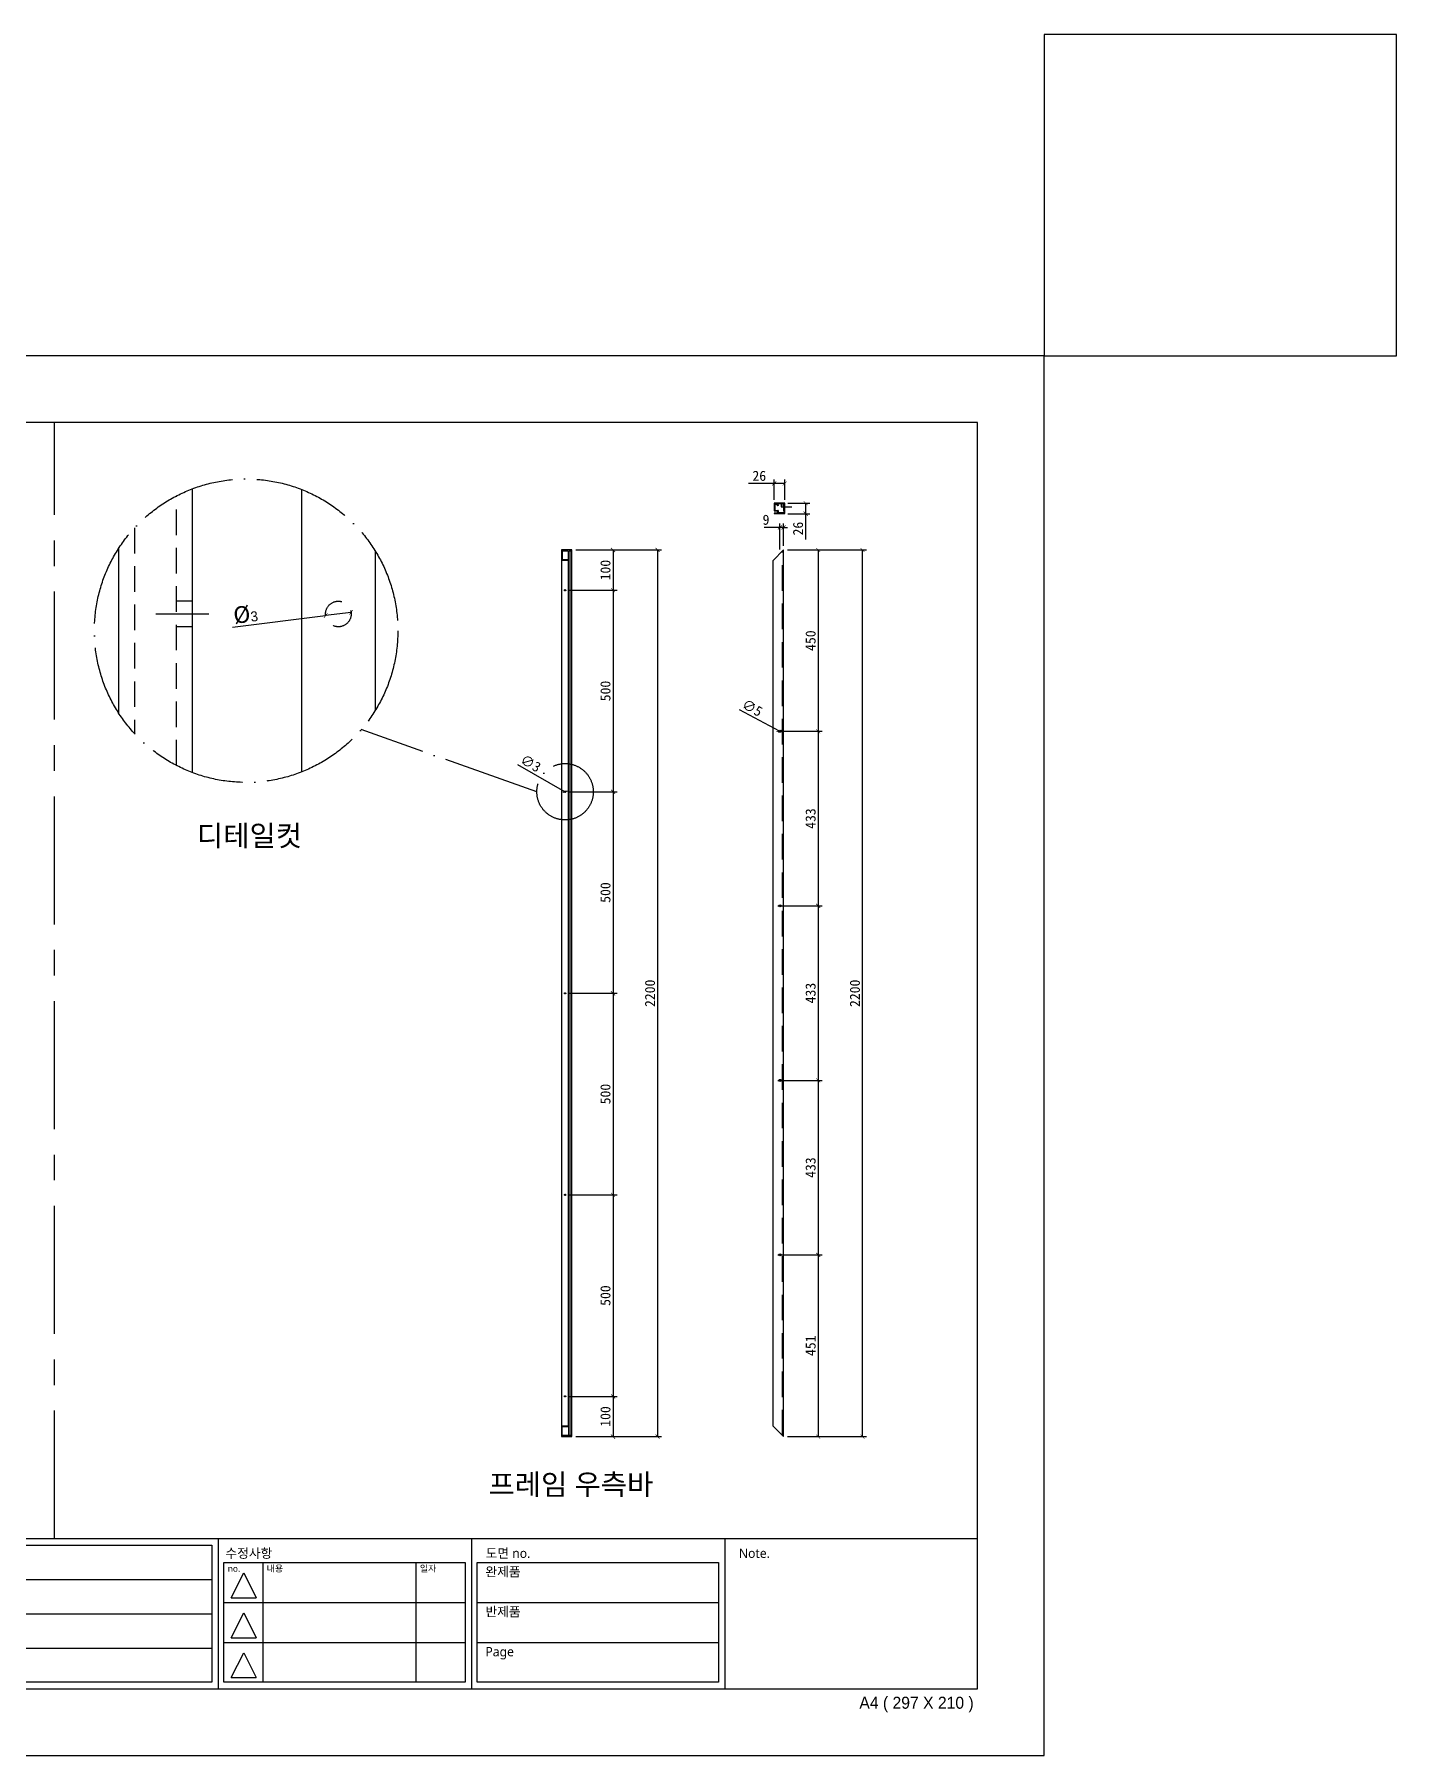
# Model space of a CAD drawing. Header units: millimetres. Extents: x -44117 to 256353, y -2095463 to 65325.
# Drawn here: x -16763 to -13383, y 7428 to 11699 of the extents above; entities that cross this region are included whole.
import ezdxf

# ---------------------------------------------------------------- set-up
doc = ezdxf.new("R2010")
doc.units = ezdxf.units.MM
doc.header["$LTSCALE"] = 10
for name, pattern in [('ACAD_ISO04W100', [30, 24, -3, 0, -3]), ('CENTER', [50.8, 31.75, -6.35, 6.35, -6.35]), ('HIDDEN', [9.525, 6.35, -3.175])]:
    doc.linetypes.add(name, pattern=pattern)
for name, color, linetype in [('cen', 1, 'CENTER'), ('도면층1', 7, 'HIDDEN'), ('도면층2', 3, 'CENTER')]:
    doc.layers.add(name, color=color, linetype=linetype)
doc.styles.add('고딕', font='')
doc.styles.get('고딕').set_extended_font_data('HYgtrE')
doc.dimstyles.new('ISO-25', dxfattribs={"dimtxt": 2.5, "dimasz": 2.5, "dimexe": 1, "dimexo": 1, "dimtad": 1, "dimtxsty": 'Standard', "dimblk": 'ARCHTICK', "dimcen": 2.5, "dimadec": 0, "dimazin": 0, "dimtfac": 1, "dimtmove": 0, "dimatfit": 3, "dimfxl": 0, "dimarcsym": 0})

# ---------------------------------------------------------------- blocks, each defined once
blk = doc.blocks.new('A$C2EC13F1B')
at = {"color": 7}
for p, q in [((-3.67, -0.83), (-1.17, 4.17)), ((-1.17, 4.17), (1.33, -0.83))]:
    blk.add_line(p, q, dxfattribs=at)
blk.add_lwpolyline([(-3.67, -0.83), (1.33, -0.83)], dxfattribs=at)
blk = doc.blocks.new('a4 1scale')
at = {"color": 8}
for p, q in [((-15144.83, -4477.05), (-14867.83, -4477.05)), ((-15097.66, -4499.61), (-15097.66, -4477.05)), ((-15057.67, -4499.62), (-15057.67, -4477.06)), ((-15019.68, -4499.62), (-15019.68, -4477.06)), ((-14981.69, -4499.62), (-14981.69, -4477.06)), ((-14943.7, -4499.62), (-14943.7, -4477.06)), ((-14905.71, -4499.62), (-14905.71, -4477.06)), ((-15028.06, -4478.06), (-15028.06, -4498.62)), ((-14980.9, -4480.63), (-14944.7, -4480.63)), ((-14975.07, -4480.63), (-14975.07, -4498.62)), ((-14952.08, -4480.63), (-14952.08, -4498.62)), ((-14942.91, -4480.63), (-14906.71, -4480.63)), ((-15056.67, -4483.2), (-15020.68, -4483.2)), ((-15018.68, -4483.2), (-14982.69, -4483.2)), ((-14980.9, -4486.63), (-14944.7, -4486.63)), ((-14942.91, -4486.63), (-14906.71, -4486.63)), ((-15096.66, -4488.33), (-15058.67, -4488.34)), ((-15056.67, -4488.34), (-15020.68, -4488.34)), ((-15018.68, -4488.34), (-14982.69, -4488.34)), ((-15141.53, -4492.95), (-15101.88, -4492.95)), ((-14980.9, -4492.63), (-14944.7, -4492.63)), ((-14942.91, -4492.63), (-14906.71, -4492.63)), ((-15056.67, -4493.48), (-15020.68, -4493.48)), ((-15018.68, -4493.48), (-14982.69, -4493.48))]:
    blk.add_line(p, q, dxfattribs=at)
for points in [[(-15154.83, -4509.61), (-14857.83, -4509.61), (-14857.83, -4299.61), (-15154.83, -4299.61)], [(-15144.83, -4499.61), (-14867.83, -4499.61), (-14867.83, -4309.61), (-15144.83, -4309.61)]]:
    blk.add_lwpolyline(points, close=True)
for points in [[(-15143.82, -4478.05), (-15098.66, -4478.05), (-15098.66, -4498.61), (-15143.83, -4498.61)], [(-15058.67, -4478.06), (-15096.66, -4478.05), (-15096.66, -4498.61), (-15058.66, -4498.62)], [(-15056.67, -4478.06), (-15020.68, -4478.06), (-15020.68, -4498.62), (-15056.67, -4498.62)], [(-15018.68, -4478.06), (-14982.69, -4478.06), (-14982.69, -4498.62), (-15018.68, -4498.62)]]:
    blk.add_lwpolyline(points, close=True, dxfattribs=at)
for points in [[(-14944.7, -4480.63), (-14944.7, -4498.62), (-14980.9, -4498.62), (-14980.9, -4480.63)], [(-14906.71, -4480.63), (-14906.71, -4498.62), (-14942.91, -4498.62), (-14942.91, -4480.63)]]:
    blk.add_lwpolyline(points, dxfattribs=at)
at = {"color": 8, "xscale": 0.7469071166727064, "yscale": 0.7469071166727064, "zscale": 0.7469071166727064}
for p in [(-14977.06, -4485.3), (-14977.06, -4491.3), (-14977.06, -4497.29)]:
    blk.add_blockref('A$C2EC13F1B', p, dxfattribs=at)
at = {"color": 8, "style": '고딕'}
for s, insert, char_height, width, attachment_point in [('{\\fMalgun Gothic|b0|i0|c129|p50;PROJECT}', (-15095.45, -4478.74), 1.6004, 37.4801, 1), ('{\\fMalgun Gothic|b0|i0|c129|p50;설 계}', (-15055.65, -4478.55), 1.4003, 21.6513, 1), ('{\\fGulim|b0|i0|c129|p50;일자}', (-15027.2, -4478.57), 1.4, 24.7824, 1), ('{\\fMalgun Gothic|b0|i0|c129|p50;재 질}', (-15017.66, -4478.55), 1.4003, 21.6513, 1), ('{\\fMalgun Gothic|b0|i0|c129|p50;수정사항}', (-14980.67, -4478.55), 1.4003, 21.6513, 1), ('{\\fMalgun Gothic|b0|i0|c129|p50;도면 no.}', (-14941.63, -4478.55), 1.4003, 21.6513, 1), ('{\\fMalgun Gothic|b0|i0|c129|p50;Note.}', (-14903.64, -4478.55), 1.4003, 21.6513, 1), ('{\\fMalgun Gothic|b0|i0|c129|p50;no.}', (-14980.32, -4481.07), 0.96, 25.9815, 1), ('{\\fMalgun Gothic|b0|i0|c129|p50;내용}', (-14974.49, -4481.07), 0.96, 25.9815, 1), ('{\\fMalgun Gothic|b0|i0|c129|p50;일자}', (-14951.5, -4481.07), 0.96, 25.9815, 1), ('{\\fGulim|b0|i0|c129|p50;완\\fMalgun Gothic|b0|i0|c129|p50;제품}', (-14941.66, -4481.32), 1.4003, 21.6513, 1), ('{\\fMalgun Gothic|b0|i0|c129|p50;검 토}', (-15055.65, -4483.82), 1.4003, 21.6513, 1), ('{\\fMalgun Gothic|b0|i0|c129|p50;수 량}', (-15017.66, -4483.82), 1.4003, 21.6513, 1), ('{\\fMalgun Gothic|b0|i0|c129|p50;반제품}', (-14941.66, -4487.32), 1.4003, 21.6513, 1), ('{\\fMalgun Gothic|b0|i0|c129|p50;도면명}', (-15095.89, -4489.07), 1.6004, 37.4801, 1), ('{\\fMalgun Gothic|b0|i0|c129|p50;승 인}', (-15055.65, -4489.02), 1.4003, 21.6513, 1), ('{\\fMalgun Gothic|b0|i0|c129|p50;마 감}', (-15017.66, -4489.02), 1.4003, 21.6513, 1), ('{\\fMalgun Gothic|b0|i0|c129|p50;척 도 }', (-15055.65, -4494.02), 1.4003, 21.6513, 1), ('{\\fGulim|b0|i0|c129|p50;단 위}', (-15034.68, -4494.09), 1.4003, 21.6513, 1), ('mm', (-15024.45, -4496.13), 1.7, 15.2516, 5), ('{\\fMalgun Gothic|b0|i0|c129|p50;규 격 }', (-15017.66, -4494.02), 1.4003, 21.6513, 1), ('{\\fMalgun Gothic|b0|i0|c129|p50;Page}', (-14941.66, -4493.32), 1.4003, 21.6513, 1), ('{\\C8;P-01-01}', (-15144.37, -4500.78), 1.8004, 27.0059, 1), ('{\\C8;A4 ( 297 X 210 )}', (-14868.4, -4500.78), 1.8004, 27.0059, 3)]:
    blk.add_mtext(s, dxfattribs=dict(at, insert=insert, char_height=char_height, width=width, attachment_point=attachment_point))
blk = doc.blocks.new('_ArchTick')
at = {"color": 0, "linetype": 'ByBlock', "const_width": 0.15}
blk.add_lwpolyline([(-0.5, -0.5), (0.5, 0.5)], dxfattribs=at)
blk = doc.blocks.new('*D158')
at = {"color": 0, "lineweight": -2}
for p, q in [((-14893.7, 10419.4), (-14807.9, 10419.4)), ((-14817.9, 10419.4), (-14817.9, 9969.4)), ((-14918.2, 9969.4), (-14807.9, 9969.4))]:
    blk.add_line(p, q, dxfattribs=at)
at = {"layer": 'Defpoints', "color": 0}
for p in [(-14903.7, 10419.4), (-14928.2, 9969.4), (-14817.9, 9969.4)]:
    blk.add_point(p, dxfattribs=at)
at = {"color": 0, "lineweight": -2, "xscale": 10, "yscale": 10, "zscale": 10}
for p, rotation in [((-14817.9, 10419.4), 90), ((-14817.9, 9969.4), 270)]:
    blk.add_blockref('_ArchTick', p, dxfattribs=dict(at, rotation=rotation))
at = {"color": 0, "insert": (-14836.6, 10194.4), "char_height": 25, "attachment_point": 5, "rotation": 90}
blk.add_mtext('450', dxfattribs=at)
blk = doc.blocks.new('_None')
blk = doc.blocks.new('*D159')
at = {"color": 0, "lineweight": -2}
for p, q in [((-14918.2, 9969.4), (-14807.9, 9969.4)), ((-14817.9, 9969.4), (-14817.9, 9536.4)), ((-14918.2, 9536.4), (-14807.9, 9536.4))]:
    blk.add_line(p, q, dxfattribs=at)
at = {"layer": 'Defpoints', "color": 0}
for p in [(-14928.2, 9969.4), (-14928.2, 9536.4), (-14817.9, 9536.4)]:
    blk.add_point(p, dxfattribs=at)
at = {"color": 0, "lineweight": -2, "xscale": 10, "yscale": 10, "zscale": 10}
for p, rotation in [((-14817.9, 9969.4), 90), ((-14817.9, 9536.4), 270)]:
    blk.add_blockref('_ArchTick', p, dxfattribs=dict(at, rotation=rotation))
at = {"color": 0, "insert": (-14836.6, 9752.9), "char_height": 25, "attachment_point": 5, "rotation": 90}
blk.add_mtext('433', dxfattribs=at)
blk = doc.blocks.new('*D160')
at = {"color": 0, "lineweight": -2}
for p, q in [((-14918.2, 9536.4), (-14807.9, 9536.4)), ((-14817.9, 9536.4), (-14817.9, 9103.4)), ((-14918.2, 9103.4), (-14807.9, 9103.4))]:
    blk.add_line(p, q, dxfattribs=at)
at = {"layer": 'Defpoints', "color": 0}
for p in [(-14928.2, 9536.4), (-14928.2, 9103.4), (-14817.9, 9103.4)]:
    blk.add_point(p, dxfattribs=at)
at = {"color": 0, "lineweight": -2, "xscale": 10, "yscale": 10, "zscale": 10}
for p, rotation in [((-14817.9, 9536.4), 90), ((-14817.9, 9103.4), 270)]:
    blk.add_blockref('_ArchTick', p, dxfattribs=dict(at, rotation=rotation))
at = {"color": 0, "insert": (-14836.6, 9319.9), "char_height": 25, "attachment_point": 5, "rotation": 90}
blk.add_mtext('433', dxfattribs=at)
blk = doc.blocks.new('*D161')
at = {"color": 0, "lineweight": -2}
for p, q in [((-14918.2, 9103.4), (-14807.9, 9103.4)), ((-14817.9, 9103.4), (-14817.9, 8670.4)), ((-14918.2, 8670.4), (-14807.9, 8670.4))]:
    blk.add_line(p, q, dxfattribs=at)
at = {"layer": 'Defpoints', "color": 0}
for p in [(-14928.2, 9103.4), (-14928.2, 8670.4), (-14817.9, 8670.4)]:
    blk.add_point(p, dxfattribs=at)
at = {"color": 0, "lineweight": -2, "xscale": 10, "yscale": 10, "zscale": 10}
for p, rotation in [((-14817.9, 9103.4), 90), ((-14817.9, 8670.4), 270)]:
    blk.add_blockref('_ArchTick', p, dxfattribs=dict(at, rotation=rotation))
at = {"color": 0, "insert": (-14836.6, 8886.9), "char_height": 25, "attachment_point": 5, "rotation": 90}
blk.add_mtext('433', dxfattribs=at)
blk = doc.blocks.new('*D299')
at = {"color": 0, "lineweight": -2}
for p, q in [((-14918.2, 8670.4), (-14807.9, 8670.4)), ((-14817.9, 8670.4), (-14817.9, 8219.4)), ((-14893.7, 8219.4), (-14807.9, 8219.4))]:
    blk.add_line(p, q, dxfattribs=at)
at = {"layer": 'Defpoints', "color": 0}
for p in [(-14928.2, 8670.4), (-14903.7, 8219.4), (-14817.9, 8219.4)]:
    blk.add_point(p, dxfattribs=at)
at = {"color": 0, "lineweight": -2, "xscale": 10, "yscale": 10, "zscale": 10}
for p, rotation in [((-14817.9, 8670.4), 90), ((-14817.9, 8219.4), 270)]:
    blk.add_blockref('_ArchTick', p, dxfattribs=dict(at, rotation=rotation))
at = {"color": 0, "insert": (-14836.6, 8444.9), "char_height": 25, "attachment_point": 5, "rotation": 90}
blk.add_mtext('451', dxfattribs=at)
blk = doc.blocks.new('*D300')
at = {"color": 0, "lineweight": -2}
for p, q in [((-15418.9, 10419.4), (-15206.3, 10419.4)), ((-15216.3, 10419.4), (-15216.3, 8219.4)), ((-15418.9, 8219.4), (-15206.3, 8219.4))]:
    blk.add_line(p, q, dxfattribs=at)
at = {"layer": 'Defpoints', "color": 0}
for p in [(-15428.9, 10419.4), (-15428.9, 8219.4), (-15216.3, 8219.4)]:
    blk.add_point(p, dxfattribs=at)
at = {"color": 0, "lineweight": -2, "xscale": 10, "yscale": 10, "zscale": 10}
for p, rotation in [((-15216.3, 10419.4), 90), ((-15216.3, 8219.4), 270)]:
    blk.add_blockref('_ArchTick', p, dxfattribs=dict(at, rotation=rotation))
at = {"color": 0, "insert": (-15235.1, 9319.4), "char_height": 25, "attachment_point": 5, "rotation": 90}
blk.add_mtext('2200', dxfattribs=at)
blk = doc.blocks.new('*D162')
at = {"color": 0, "lineweight": -2}
for p, q in [((-14893.7, 10419.4), (-14697.9, 10419.4)), ((-14707.9, 8219.4), (-14707.9, 10419.4)), ((-14893.7, 8219.4), (-14697.9, 8219.4))]:
    blk.add_line(p, q, dxfattribs=at)
at = {"layer": 'Defpoints', "color": 0}
for p in [(-14903.7, 10419.4), (-14707.9, 10419.4), (-14903.7, 8219.4)]:
    blk.add_point(p, dxfattribs=at)
at = {"color": 0, "lineweight": -2, "xscale": 10, "yscale": 10, "zscale": 10}
for p, rotation in [((-14707.9, 10419.4), 90), ((-14707.9, 8219.4), 270)]:
    blk.add_blockref('_ArchTick', p, dxfattribs=dict(at, rotation=rotation))
at = {"color": 0, "insert": (-14726.7, 9319.4), "char_height": 25, "attachment_point": 5, "rotation": 90}
blk.add_mtext('2200', dxfattribs=at)
blk = doc.blocks.new('*D163')
at = {"color": 0, "lineweight": -2}
for p, q in [((-14912.7, 10475.4), (-14951.9, 10475.4)), ((-14912.7, 10420.4), (-14912.7, 10485.4)), ((-14903.7, 10475.4), (-14912.7, 10475.4)), ((-14903.7, 10429.4), (-14903.7, 10485.4)), ((-14903.7, 10475.4), (-14893.7, 10475.4))]:
    blk.add_line(p, q, dxfattribs=at)
at = {"layer": 'Defpoints', "color": 0}
for p in [(-14912.7, 10475.4), (-14912.7, 10410.4), (-14903.7, 10419.4)]:
    blk.add_point(p, dxfattribs=at)
at = {"color": 0, "lineweight": -2, "xscale": 10, "yscale": 10, "zscale": 10}
blk.add_blockref('_ArchTick', (-14912.7, 10475.4), dxfattribs=at)
at = {"color": 0, "lineweight": -2, "xscale": 10, "yscale": 10, "zscale": 10, "rotation": 180}
blk.add_blockref('_ArchTick', (-14903.7, 10475.4), dxfattribs=at)
at = {"color": 0, "insert": (-14947.3, 10494.2), "char_height": 25, "attachment_point": 5}
blk.add_mtext('9', dxfattribs=at)
blk = doc.blocks.new('*D301')
at = {"color": 0, "lineweight": -2}
for p, q in [((-15014.3, 10023.9), (-14914.9, 9970.6)), ((-14910.5, 9968.2), (-14914.9, 9970.6)), ((-14910.5, 9968.2), (-14910.5, 9968.2))]:
    blk.add_line(p, q, dxfattribs=at)
at = {"layer": 'Defpoints', "color": 0}
for p in [(-14914.9, 9970.6), (-14910.5, 9968.2)]:
    blk.add_point(p, dxfattribs=at)
at = {"color": 0, "lineweight": -2, "xscale": 10, "yscale": 10, "zscale": 10}
for p, rotation in [((-14914.9, 9970.6), 331.7888632823211), ((-14910.5, 9968.2), 151.7888632823211)]:
    blk.add_blockref('_ArchTick', p, dxfattribs=dict(at, rotation=rotation))
at = {"color": 0, "insert": (-14981.5, 10027.6), "char_height": 25, "attachment_point": 5, "rotation": 331.7889}
blk.add_mtext('∅5', dxfattribs=at)
blk = doc.blocks.new('*D302')
at = {"color": 0, "lineweight": -2}
for p, q in [((-14926.9, 10543.6), (-14926.9, 10594.4)), ((-14900.9, 10543.6), (-14900.9, 10594.4)), ((-14926.9, 10584.4), (-14991.1, 10584.4)), ((-14900.9, 10584.4), (-14926.9, 10584.4))]:
    blk.add_line(p, q, dxfattribs=at)
at = {"layer": 'Defpoints', "color": 0}
for p in [(-14926.9, 10584.4), (-14926.9, 10533.6), (-14900.9, 10533.6)]:
    blk.add_point(p, dxfattribs=at)
at = {"color": 0, "lineweight": -2, "xscale": 10, "yscale": 10, "zscale": 10, "rotation": 180}
blk.add_blockref('_ArchTick', (-14926.9, 10584.4), dxfattribs=at)
at = {"color": 0, "lineweight": -2, "xscale": 10, "yscale": 10, "zscale": 10}
blk.add_blockref('_ArchTick', (-14900.9, 10584.4), dxfattribs=at)
at = {"color": 0, "insert": (-14964, 10603.2), "char_height": 25, "attachment_point": 5}
blk.add_mtext('26', dxfattribs=at)
blk = doc.blocks.new('*D303')
at = {"color": 0, "lineweight": -2}
for p, q in [((-14892.8, 10535.4), (-14839, 10535.4)), ((-14892.8, 10509.4), (-14839, 10509.4)), ((-14849, 10535.4), (-14849, 10509.4)), ((-14849, 10509.4), (-14849, 10445.3))]:
    blk.add_line(p, q, dxfattribs=at)
at = {"layer": 'Defpoints', "color": 0}
for p in [(-14902.8, 10535.4), (-14902.8, 10509.4), (-14849, 10509.4)]:
    blk.add_point(p, dxfattribs=at)
at = {"color": 0, "lineweight": -2, "xscale": 10, "yscale": 10, "zscale": 10}
for p, rotation in [((-14849, 10535.4), 90), ((-14849, 10509.4), 270)]:
    blk.add_blockref('_ArchTick', p, dxfattribs=dict(at, rotation=rotation))
at = {"color": 0, "insert": (-14867.8, 10472.4), "char_height": 25, "attachment_point": 5, "rotation": 90}
blk.add_mtext('26', dxfattribs=at)
blk = doc.blocks.new('*D304')
at = {"color": 0, "lineweight": -2}
for p, q in [((-15564.1, 9887.1), (-15447.2, 9820.2)), ((-15444.6, 9818.7), (-15447.2, 9820.2)), ((-15444.6, 9818.7), (-15444.6, 9818.7))]:
    blk.add_line(p, q, dxfattribs=at)
at = {"layer": 'Defpoints', "color": 0}
for p in [(-15447.2, 9820.2), (-15444.6, 9818.7)]:
    blk.add_point(p, dxfattribs=at)
at = {"color": 0, "lineweight": -2, "xscale": 10, "yscale": 10, "zscale": 10}
for p, rotation in [((-15447.2, 9820.2), 330.1948609238895), ((-15444.6, 9818.7), 150.1948609238895)]:
    blk.add_blockref('_ArchTick', p, dxfattribs=dict(at, rotation=rotation))
at = {"color": 0, "insert": (-15531.3, 9889.9), "char_height": 25, "attachment_point": 5, "rotation": 330.1949}
blk.add_mtext('∅3', dxfattribs=at)
blk = doc.blocks.new('*D305')
at = {"color": 0, "lineweight": -2}
for p, q in [((-16270.8, 10228.1), (-16040, 10256.7)), ((-15976.9, 10264.5), (-16040, 10256.7)), ((-15976.9, 10264.5), (-15976.9, 10264.5))]:
    blk.add_line(p, q, dxfattribs=at)
at = {"layer": 'Defpoints', "color": 0}
for p in [(-16040, 10256.7), (-15976.9, 10264.5)]:
    blk.add_point(p, dxfattribs=at)
at = {"color": 0, "lineweight": -2, "xscale": 10, "yscale": 10, "zscale": 10}
for p, rotation in [((-16040, 10256.7), 7.054363739112353), ((-15976.9, 10264.5), 187.0543637391123)]:
    blk.add_blockref('_ArchTick', p, dxfattribs=dict(at, rotation=rotation))
at = {"color": 0, "insert": (-16239, 10259.4), "char_height": 25, "attachment_point": 5, "rotation": 7.0544}
blk.add_mtext('{\\H1.6667x;Ø\\fPMingLiU|b0|i0|c129|p0;\\H0.59999x;3}', dxfattribs=at)
blk = doc.blocks.new('*D306')
at = {"color": 0, "lineweight": -2}
for p, q in [((-15418.9, 10419.4), (-15316.9, 10419.4)), ((-15326.9, 10419.4), (-15326.9, 10319.4)), ((-15435.9, 10319.4), (-15316.9, 10319.4))]:
    blk.add_line(p, q, dxfattribs=at)
at = {"layer": 'Defpoints', "color": 0}
for p in [(-15428.9, 10419.4), (-15445.9, 10319.4), (-15326.9, 10319.4)]:
    blk.add_point(p, dxfattribs=at)
at = {"color": 0, "lineweight": -2, "xscale": 10, "yscale": 10, "zscale": 10}
for p, rotation in [((-15326.9, 10419.4), 90), ((-15326.9, 10319.4), 270)]:
    blk.add_blockref('_ArchTick', p, dxfattribs=dict(at, rotation=rotation))
at = {"color": 0, "insert": (-15345.7, 10369.4), "char_height": 25, "attachment_point": 5, "rotation": 90}
blk.add_mtext('100', dxfattribs=at)
blk = doc.blocks.new('*D307')
at = {"color": 0, "lineweight": -2}
for p, q in [((-15435.9, 10319.4), (-15316.9, 10319.4)), ((-15326.9, 10319.4), (-15326.9, 9819.4)), ((-15435.9, 9819.4), (-15316.9, 9819.4))]:
    blk.add_line(p, q, dxfattribs=at)
at = {"layer": 'Defpoints', "color": 0}
for p in [(-15445.9, 10319.4), (-15445.9, 9819.4), (-15326.9, 9819.4)]:
    blk.add_point(p, dxfattribs=at)
at = {"color": 0, "lineweight": -2, "xscale": 10, "yscale": 10, "zscale": 10}
for p, rotation in [((-15326.9, 10319.4), 90), ((-15326.9, 9819.4), 270)]:
    blk.add_blockref('_ArchTick', p, dxfattribs=dict(at, rotation=rotation))
at = {"color": 0, "insert": (-15345.7, 10069.4), "char_height": 25, "attachment_point": 5, "rotation": 90}
blk.add_mtext('500', dxfattribs=at)
blk = doc.blocks.new('*D308')
at = {"color": 0, "lineweight": -2}
for p, q in [((-15435.9, 9819.4), (-15316.9, 9819.4)), ((-15326.9, 9819.4), (-15326.9, 9319.4)), ((-15435.9, 9319.4), (-15316.9, 9319.4))]:
    blk.add_line(p, q, dxfattribs=at)
at = {"layer": 'Defpoints', "color": 0}
for p in [(-15445.9, 9819.4), (-15445.9, 9319.4), (-15326.9, 9319.4)]:
    blk.add_point(p, dxfattribs=at)
at = {"color": 0, "lineweight": -2, "xscale": 10, "yscale": 10, "zscale": 10}
for p, rotation in [((-15326.9, 9819.4), 90), ((-15326.9, 9319.4), 270)]:
    blk.add_blockref('_ArchTick', p, dxfattribs=dict(at, rotation=rotation))
at = {"color": 0, "insert": (-15345.7, 9569.4), "char_height": 25, "attachment_point": 5, "rotation": 90}
blk.add_mtext('500', dxfattribs=at)
blk = doc.blocks.new('*D309')
at = {"color": 0, "lineweight": -2}
for p, q in [((-15435.9, 9319.4), (-15316.9, 9319.4)), ((-15326.9, 9319.4), (-15326.9, 8819.4)), ((-15435.9, 8819.4), (-15316.9, 8819.4))]:
    blk.add_line(p, q, dxfattribs=at)
at = {"layer": 'Defpoints', "color": 0}
for p in [(-15445.9, 9319.4), (-15445.9, 8819.4), (-15326.9, 8819.4)]:
    blk.add_point(p, dxfattribs=at)
at = {"color": 0, "lineweight": -2, "xscale": 10, "yscale": 10, "zscale": 10}
for p, rotation in [((-15326.9, 9319.4), 90), ((-15326.9, 8819.4), 270)]:
    blk.add_blockref('_ArchTick', p, dxfattribs=dict(at, rotation=rotation))
at = {"color": 0, "insert": (-15345.7, 9069.4), "char_height": 25, "attachment_point": 5, "rotation": 90}
blk.add_mtext('500', dxfattribs=at)
blk = doc.blocks.new('*D310')
at = {"color": 0, "lineweight": -2}
for p, q in [((-15435.9, 8819.4), (-15316.9, 8819.4)), ((-15326.9, 8819.4), (-15326.9, 8319.4)), ((-15435.9, 8319.4), (-15316.9, 8319.4))]:
    blk.add_line(p, q, dxfattribs=at)
at = {"layer": 'Defpoints', "color": 0}
for p in [(-15445.9, 8819.4), (-15445.9, 8319.4), (-15326.9, 8319.4)]:
    blk.add_point(p, dxfattribs=at)
at = {"color": 0, "lineweight": -2, "xscale": 10, "yscale": 10, "zscale": 10}
for p, rotation in [((-15326.9, 8819.4), 90), ((-15326.9, 8319.4), 270)]:
    blk.add_blockref('_ArchTick', p, dxfattribs=dict(at, rotation=rotation))
at = {"color": 0, "insert": (-15345.7, 8569.4), "char_height": 25, "attachment_point": 5, "rotation": 90}
blk.add_mtext('500', dxfattribs=at)
blk = doc.blocks.new('*D311')
at = {"color": 0, "lineweight": -2}
for p, q in [((-15435.9, 8319.4), (-15316.9, 8319.4)), ((-15326.9, 8319.4), (-15326.9, 8219.4)), ((-15418.9, 8219.4), (-15316.9, 8219.4))]:
    blk.add_line(p, q, dxfattribs=at)
at = {"layer": 'Defpoints', "color": 0}
for p in [(-15445.9, 8319.4), (-15428.9, 8219.4), (-15326.9, 8219.4)]:
    blk.add_point(p, dxfattribs=at)
at = {"color": 0, "lineweight": -2, "xscale": 10, "yscale": 10, "zscale": 10}
for p, rotation in [((-15326.9, 8319.4), 90), ((-15326.9, 8219.4), 270)]:
    blk.add_blockref('_ArchTick', p, dxfattribs=dict(at, rotation=rotation))
at = {"color": 0, "insert": (-15345.7, 8269.4), "char_height": 25, "attachment_point": 5, "rotation": 90}
blk.add_mtext('100', dxfattribs=at)

msp = doc.modelspace()

# ---------------------------------------------------------------- linework, layer by layer
for p, q in [((-16370.3595, 9866.87145), (-16370.3595, 10571.2286)), ((-16100.208, 10569.6637), (-16100.208, 9868.43634)), ((-14919.44912, 10532.44475), (-14925.44912, 10532.44475)), ((-14925.44912, 10532.44475), (-14925.44912, 10517.64475)), ((-14925.44912, 10517.64475), (-14918.94912, 10517.64475)), ((-14919.44912, 10530.24475), (-14919.44912, 10532.44475)), ((-14916.74912, 10529.94475), (-14919.14912, 10529.94475)), ((-14918.94912, 10517.64475), (-14917.74912, 10517.64475)), ((-14902.44912, 10533.94475), (-14918.44912, 10533.94475)), ((-14918.44912, 10533.94475), (-14918.44912, 10530.94475)), ((-14918.44912, 10530.94475), (-14916.74912, 10530.94475)), ((-14917.44912, 10517.34475), (-14917.44912, 10516.14475)), ((-14917.44912, 10516.14475), (-14917.44912, 10512.44475)), ((-14917.44912, 10516.14475), (-14917.44912, 10516.14475)), ((-14917.44912, 10512.44475), (-14902.44912, 10512.44475)), ((-14916.44912, 10530.64475), (-14916.44912, 10530.24475)), ((-14909.79626, 10535.44475), (-14909.79626, 10526.44475)), ((-14909.79626, 10526.44475), (-14883.17427, 10526.44475)), ((-14905.44912, 10530.24475), (-14905.44912, 10530.64475)), ((-14905.14912, 10530.94475), (-14902.44912, 10530.94475)), ((-14903.94912, 10529.94475), (-14905.14912, 10529.94475)), ((-14903.94912, 10529.94475), (-14903.94912, 10516.44475)), ((-14902.44912, 10516.44475), (-14903.94912, 10516.44475)), ((-14902.44912, 10530.94475), (-14902.44912, 10533.94475)), ((-14902.44912, 10512.44475), (-14902.44912, 10516.44475)), ((-16553.92726, 10422.73811), (-16553.92726, 10015.36194)), ((-15916.64025, 10021.83335), (-15916.64025, 10416.2667)), ((-15428.89925, 10419.40643), (-15454.89925, 10419.40643)), ((-15454.89925, 10419.40643), (-15454.89925, 8219.40643)), ((-15435.59925, 10393.40643), (-15454.89925, 10393.40643)), ((-15453.39925, 10416.40643), (-15453.39925, 10394.90643)), ((-15437.09925, 10416.40643), (-15453.39925, 10416.40643)), ((-15437.09925, 10394.90643), (-15453.39925, 10394.90643)), ((-15437.09925, 10394.90643), (-15437.09925, 10416.40643)), ((-15437.09925, 8245.40643), (-15437.09925, 10393.40643)), ((-15435.59925, 8222.40643), (-15435.59925, 10416.40643)), ((-15430.39925, 10416.40643), (-15435.59925, 10416.40643)), ((-15430.39925, 8222.40643), (-15430.39925, 10416.40643)), ((-15430.39925, 10394.90643), (-15430.39925, 10416.40643)), ((-15428.89925, 10393.40643), (-15430.39925, 10393.40643)), ((-15428.89925, 8219.40643), (-15428.89925, 10419.40643)), ((-14929.68518, 10393.40643), (-14903.68518, 10419.40643)), ((-14929.68518, 8245.40643), (-14929.68518, 10393.40643)), ((-14903.68518, 8219.40643), (-14903.68518, 10419.40643)), ((-15435.59925, 8245.40643), (-15454.89925, 8245.40643)), ((-15453.39925, 8222.40643), (-15453.39925, 8243.90643)), ((-15437.09925, 8243.90643), (-15453.39925, 8243.90643)), ((-15437.09925, 8243.90643), (-15437.09925, 8222.40643)), ((-15428.89925, 8245.40643), (-15430.39925, 8245.40643)), ((-14903.68518, 8219.40643), (-14929.68518, 8245.40643)), ((-15454.89925, 8219.40643), (-15428.89925, 8219.40643)), ((-15428.89925, 8219.40643), (-15454.89925, 8219.40643)), ((-15437.09925, 8222.40643), (-15453.39925, 8222.40643)), ((-15430.39925, 8222.40643), (-15435.59925, 8222.40643))]:
    msp.add_line(p, q)
at = {"color": 1, "linetype": 'ACAD_ISO04W100'}
msp.add_line((-15515.87178, 9819.40643), (-15951.78989, 9973.6882), dxfattribs=at)
msp.add_lwpolyline([(-14257.22373, 10900.95488), (-13382.6604, 10900.95488), (-13382.6604, 11698.50976), (-14257.22373, 11698.50976)], close=True)
msp.add_lwpolyline([(-14926.64912, 10510.94488, 0.4142135624), (-14926.94912, 10510.64488), (-14926.94912, 10509.74475, 0.4142135624), (-14926.64912, 10509.44475), (-14901.44912, 10509.44475, 0.4142135624), (-14900.94912, 10509.94475), (-14900.94912, 10534.94475, 0.4142135624), (-14901.44912, 10535.44475), (-14926.44912, 10535.44475, 0.4142135624), (-14926.94912, 10534.94475), (-14926.94912, 10516.64475, 0.4142135624), (-14926.44912, 10516.14475), (-14918.94912, 10516.14475), (-14918.94912, 10510.94475), (-14926.64912, 10510.94475)], format="xyb")
for centre, radius in [((-16237.31927, 10219.05002), 376.46972), ((-15445.89925, 9819.40643), 69.97253)]:
    msp.add_circle(centre, radius, dxfattribs=at)
for centre in [(-14912.68518, 9969.40643), (-14912.68518, 9536.40643), (-14912.68518, 9103.40643), (-14912.68518, 8670.40643)]:
    msp.add_circle(centre, 2.5)
for centre, start, end in [((-14919.14912, 10530.24475), 180, 270), ((-14917.74912, 10517.34475), 360, 90), ((-14916.74912, 10530.64475), 360, 90), ((-14916.74912, 10530.24475), 270, 0), ((-14905.14912, 10530.64475), 90, 180), ((-14905.14912, 10530.24475), 180, 270)]:
    msp.add_arc(centre, 0.3, start, end)
at = {"layer": 'cen'}
msp.add_line((-16713.04248, 7966.43103), (-16713.04248, 10735.57988), dxfattribs=at)
at = {"layer": '도면층1'}
for p, q in [((-16410.3595, 9884.70509), (-16410.3595, 10553.39495)), ((-16513.92726, 10474.42715), (-16513.92726, 9963.6729)), ((-14906.68518, 8222.40643), (-14906.68518, 10416.40643)), ((-16370.3595, 10292.38785), (-16410.3595, 10292.38785)), ((-16370.3595, 10228.80927), (-16410.3595, 10228.80927))]:
    msp.add_line(p, q, dxfattribs=at)
for centre, radius in [((-16008.42412, 10260.59856), 31.78929), ((-15445.89925, 10319.40643), 1.5), ((-15445.89925, 9819.40643), 1.5), ((-15445.89925, 9319.40643), 1.5), ((-15445.89925, 8819.40643), 1.5), ((-15445.89925, 8319.40643), 1.5)]:
    msp.add_circle(centre, radius, dxfattribs=at)
at = {"layer": '도면층2'}
msp.add_line((-16461.03621, 10260.59856), (-16329.69244, 10260.59856), dxfattribs=at)

# ---------------------------------------------------------------- block references
at = {"color": 1, "xscale": 16.5375, "yscale": 16.5375, "zscale": 16.5375}
msp.add_blockref('a4 1scale', (231454.13867, 82005.73904), dxfattribs=at)

# ---------------------------------------------------------------- texts
at = {"color": 142, "char_height": 52.004575, "width": 1506.5379465, "attachment_point": 5, "style": '고딕'}
for s, insert in [('{\\fMalgun Gothic|b0|i0|c129|p50;디테일컷}', (-16228.98248, 9707.713)), ('{\\fMalgun Gothic|b0|i0|c129|p50;프레임 우측바}', (-15431.50751, 8098.06623))]:
    msp.add_mtext(s, dxfattribs=dict(at, insert=insert))

# ---------------------------------------------------------------- dimensions: what is measured, and where the dimension line sits
for base, p1, p2, angle, override, picture, middle in [((-14926.94912, 10584.43274), (-14900.94912, 10533.61498), (-14926.94912, 10533.61498), 180, {"dimscale": 10, "dimasz": 1, "dimdec": 1, "dimcen": 0, "dimtdec": 1, "dimldrblk": 'None', "dimtfillclr": 100}, '*D302', (-14964.03245, 10603.18274)), ((-14912.68518, 10475.42764), (-14903.68518, 10419.40643), (-14912.68518, 10410.40643), 180, {"dimscale": 10, "dimasz": 1, "dimdec": 1, "dimcen": 0, "dimtdec": 1, "dimldrblk": 'None', "dimtfillclr": 100}, '*D163', (-14947.26851, 10494.17764)), ((-14849.01383, 10509.44475), (-14902.75391, 10535.44475), (-14902.75391, 10509.44475), 90, {"dimscale": 10, "dimasz": 1, "dimdec": 1, "dimcen": 0, "dimtdec": 1, "dimldrblk": 'None', "dimtfillclr": 100}, '*D303', (-14867.76383, 10472.36142)), ((-15326.91316, 10319.40643), (-15428.89925, 10419.40643), (-15445.89925, 10319.40643), 90, {"dimscale": 10, "dimasz": 1, "dimdec": 1, "dimcen": 0, "dimtdec": 1, "dimldrblk": 'None', "dimtfillclr": 100}, '*D306', (-15345.66316, 10369.40643)), ((-15216.31895, 8219.40643), (-15428.89925, 10419.40643), (-15428.89925, 8219.40643), 90, {"dimscale": 10, "dimasz": 1, "dimdec": 1, "dimcen": 0, "dimtdec": 1, "dimldrblk": 'None'}, '*D300', (-15235.06895, 9319.40643)), ((-14817.8918, 9969.40643), (-14903.68518, 10419.40643), (-14928.18518, 9969.40643), 90, {"dimscale": 10, "dimasz": 1, "dimldrblk": 'None'}, '*D158', (-14836.6418, 10194.40643)), ((-14707.94437, 10419.40643), (-14903.68518, 8219.40643), (-14903.68518, 10419.40643), 90, {"dimscale": 10, "dimasz": 1, "dimdec": 1, "dimcen": 0, "dimtdec": 1, "dimldrblk": 'None'}, '*D162', (-14726.69437, 9319.40643)), ((-15326.91316, 9819.40643), (-15445.89925, 10319.40643), (-15445.89925, 9819.40643), 90, {"dimscale": 10, "dimasz": 1, "dimdec": 1, "dimcen": 0, "dimtdec": 1, "dimtmove": 1, "dimldrblk": 'None', "dimtfillclr": 100}, '*D307', (-15345.66316, 10069.40643)), ((-14817.8918, 9536.40643), (-14928.18518, 9969.40643), (-14928.18518, 9536.40643), 90, {"dimscale": 10, "dimasz": 1, "dimldrblk": 'None'}, '*D159', (-14836.6418, 9752.90643)), ((-15326.91316, 9319.40643), (-15445.89925, 9819.40643), (-15445.89925, 9319.40643), 90, {"dimscale": 10, "dimasz": 1, "dimdec": 1, "dimcen": 0, "dimtdec": 1, "dimtmove": 1, "dimldrblk": 'None', "dimtfillclr": 100}, '*D308', (-15345.66316, 9569.40643)), ((-14817.8918, 9103.40643), (-14928.18518, 9536.40643), (-14928.18518, 9103.40643), 90, {"dimscale": 10, "dimasz": 1, "dimldrblk": 'None'}, '*D160', (-14836.6418, 9319.90643)), ((-15326.91316, 8819.40643), (-15445.89925, 9319.40643), (-15445.89925, 8819.40643), 90, {"dimscale": 10, "dimasz": 1, "dimdec": 1, "dimcen": 0, "dimtdec": 1, "dimtmove": 1, "dimldrblk": 'None', "dimtfillclr": 100}, '*D309', (-15345.66316, 9069.40643)), ((-14817.8918, 8670.40643), (-14928.18518, 9103.40643), (-14928.18518, 8670.40643), 90, {"dimscale": 10, "dimasz": 1, "dimldrblk": 'None'}, '*D161', (-14836.6418, 8886.90643)), ((-15326.91316, 8319.40643), (-15445.89925, 8819.40643), (-15445.89925, 8319.40643), 90, {"dimscale": 10, "dimasz": 1, "dimdec": 1, "dimcen": 0, "dimtdec": 1, "dimtmove": 1, "dimldrblk": 'None', "dimtfillclr": 100}, '*D310', (-15345.66316, 8569.40643)), ((-14817.8918, 8219.40643), (-14928.18518, 8670.40643), (-14903.68518, 8219.40643), 90, {"dimscale": 10, "dimasz": 1, "dimldrblk": 'None'}, '*D299', (-14836.6418, 8444.90643)), ((-15326.91316, 8219.40643), (-15445.89925, 8319.40643), (-15428.89925, 8219.40643), 90, {"dimscale": 10, "dimasz": 1, "dimdec": 1, "dimcen": 0, "dimtdec": 1, "dimtmove": 1, "dimldrblk": 'None', "dimtfillclr": 100}, '*D311', (-15345.66316, 8269.40643))]:
    dim = msp.add_linear_dim(base=base, p1=p1, p2=p2, angle=angle, dimstyle='ISO-25', override=override)
    dim.commit()
    dim.dimension.update_dxf_attribs({"geometry": picture, "text_midpoint": middle})
dim = msp.add_diameter_dim_2p(p1=(-15976.87548, 10264.50263), p2=(-16039.97277, 10256.69448), text='{\\H1.6667x;Ø\\fPMingLiU|b0|i0|c129|p0;\\H0.59999x;3}', dimstyle='ISO-25', override={"dimscale": 10, "dimasz": 1, "dimdec": 1, "dimcen": 0, "dimtdec": 1, "dimldrblk": 'None'})
dim.commit()
dim.dimension.update_dxf_attribs({"geometry": '*D305', "text_midpoint": (-16235.65998, 10232.47862), "dimtype": 163})
for p1, p2, picture, middle in [((-14910.48215, 9968.22463), (-14914.88821, 9970.58824), '*D301', (-14990.40032, 10011.09637)), ((-15444.59766, 9818.66086), (-15447.20083, 9820.15201), '*D304', (-15540.63157, 9873.67143))]:
    dim = msp.add_diameter_dim_2p(p1=p1, p2=p2, dimstyle='ISO-25', override={"dimscale": 10, "dimasz": 1, "dimdec": 1, "dimcen": 0, "dimtdec": 1, "dimldrblk": 'None', "dimtfillclr": 100})
    dim.commit()
    dim.dimension.update_dxf_attribs({"geometry": picture, "text_midpoint": middle, "dimtype": 163})

doc.saveas('drawing.dxf')
